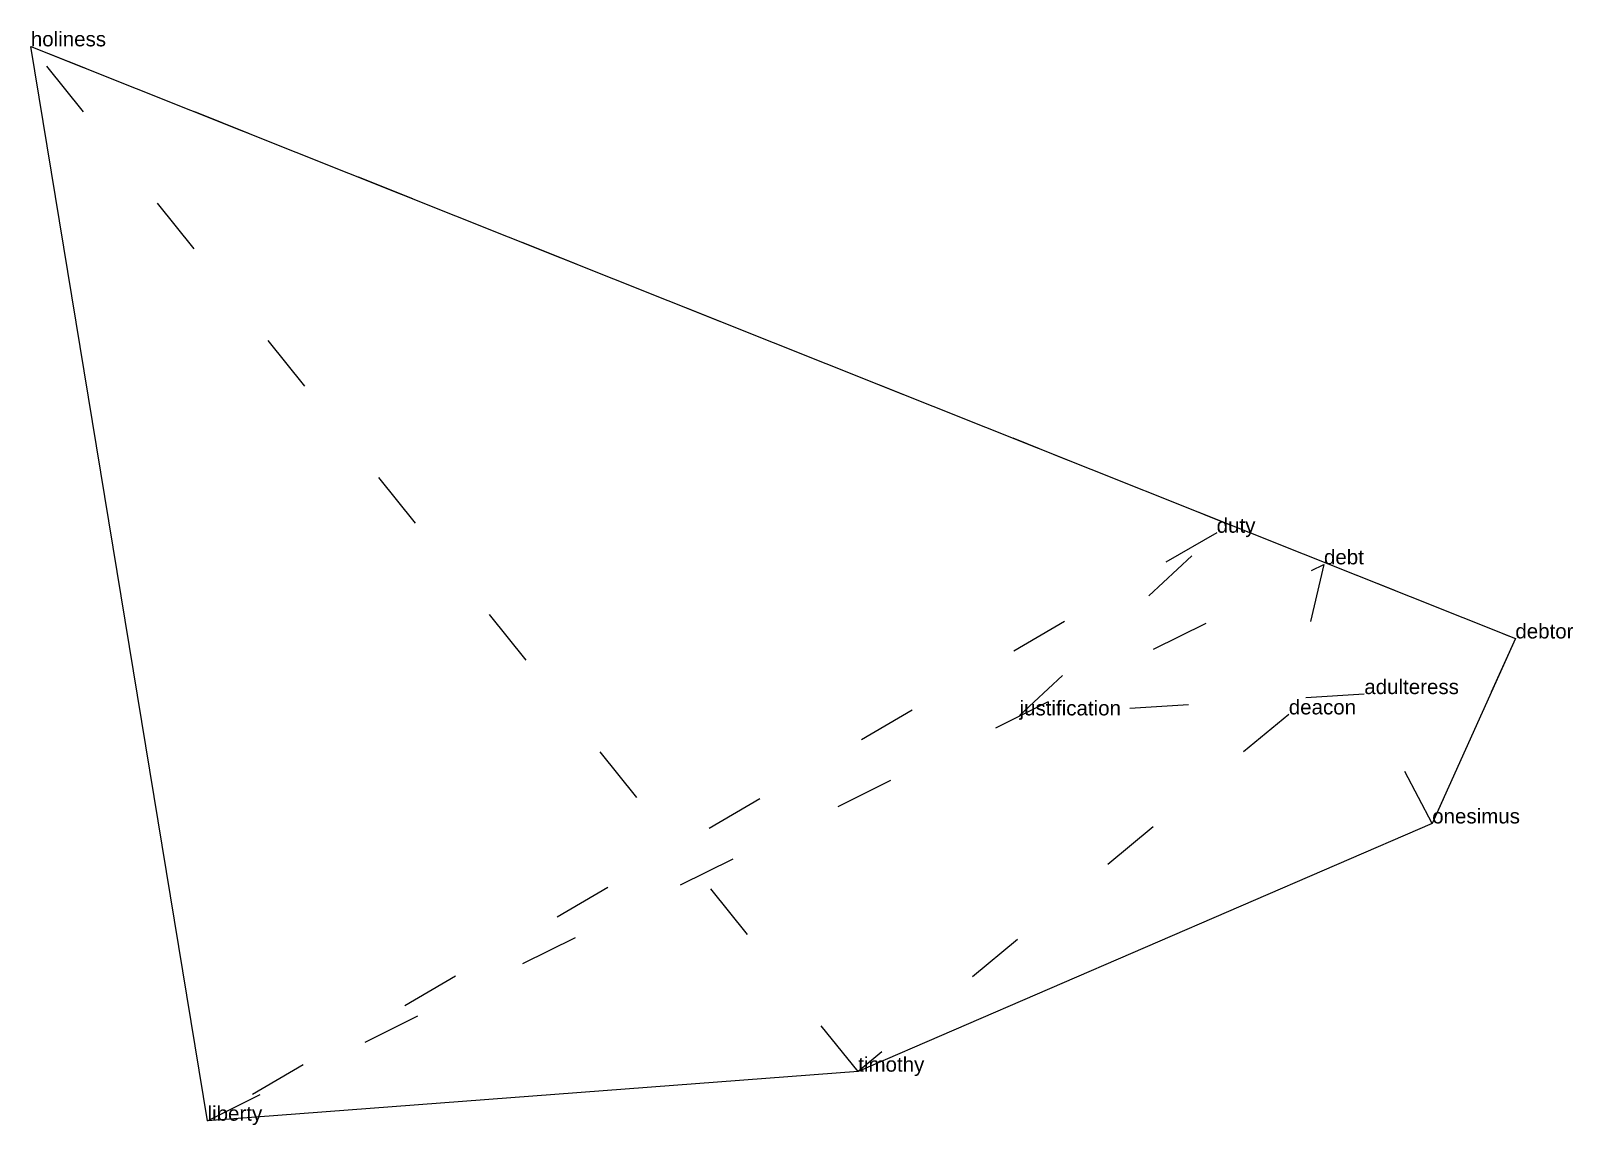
# Model space of a CAD drawing. Extents: x -0.88 to 1.74, y 0.69 to 2.56.
import ezdxf

# ---------------------------------------------------------------- set-up
doc = ezdxf.new("R2010")
doc.units = 0
doc.linetypes.add('DOT', pattern=[0.2, 0, -0.2])
doc.layers.add('TEXT', color=1, linetype='CONTINUOUS')
doc.styles.get("Standard").update_dxf_attribs({"font": 'arial.ttf'})

msp = doc.modelspace()

# ---------------------------------------------------------------- linework, layer by layer
at = {"layer": 'INTERNAL', "linetype": 'DOT'}
msp.add_polyline3d([(0.7988, 1.3902, 0), (1.1345, 1.7012, 0), (-0.5839, 0.7002, 0), (1.3172, 1.6474, 0), (1.2573, 1.3919, 0), (0.5241, 0.7837, 0), (-0.8848, 2.5293, 0), (1.6431, 1.5212, 0), (1.5015, 1.2063, 0), (1.3859, 1.4265, 0), (0.7988, 1.3902, 0)], close=True, dxfattribs=at)
at = {"layer": 'OUTLINE', "linetype": 'CONTINUOUS'}
msp.add_polyline3d([(-0.5839, 0.7002, 0), (-0.8848, 2.5293, 0), (1.6431, 1.5212, 0), (1.5015, 1.2063, 0), (0.5241, 0.7837, 0), (-0.5839, 0.7002, 0)], close=True, dxfattribs=at)

# ---------------------------------------------------------------- texts
at = {"layer": 'TEXT'}
for s, p in [('holiness', (-0.8848, 2.5293)), ('duty', (1.1345, 1.7012)), ('debt', (1.3172, 1.6474)), ('debtor', (1.6431, 1.5212)), ('adulteress', (1.3859, 1.4265)), ('deacon', (1.2573, 1.3919)), ('justification', (0.7988, 1.3902)), ('onesimus', (1.5015, 1.2063)), ('timothy', (0.5241, 0.7837)), ('liberty', (-0.5839, 0.7002))]:
    msp.add_text(s, height=0.025, dxfattribs=at).set_placement(p)

doc.saveas('drawing.dxf')
